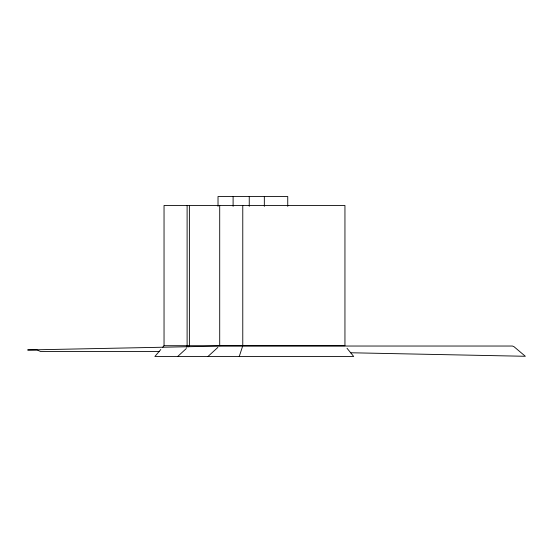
<?xml version="1.0" encoding="UTF-8"?>
<svg xmlns="http://www.w3.org/2000/svg" width="553" height="553" viewBox="0 0 553 553"><rect width="100%" height="100%" fill="white"/><g stroke="black" fill="none" stroke-linecap="round" stroke-linejoin="round"><path stroke-width="0.83" d="M186.631 347.249L187.108 345.708L187.108 205.474M239.249 356.491L242.774 345.708L242.774 205.474M160.805 349.517L154.875 356.491L353.699 356.491L347.007 348.245M162.423 347.616L164.041 345.708L164.041 205.474L344.948 205.474L344.948 345.708L164.041 345.708M177.679 356.491L186.306 348.549M188.151 346.842L189.389 345.708L189.389 205.474M207.956 356.491L217.854 347.415M159.368 351.487L40.569 351.487L37.01 349.987L27.65 349.959L222.202 346.033L512.437 346.033L513.993 346.69L525.35 356.284L350.581 352.759M287.747 206.345L287.747 196.509L218.02 196.509L218.02 206.345M264.334 196.509L264.334 206.345M249.251 196.509L249.251 206.345M233.103 196.509L233.103 206.345M219.707 205.474L219.707 345.708"/></g></svg>
